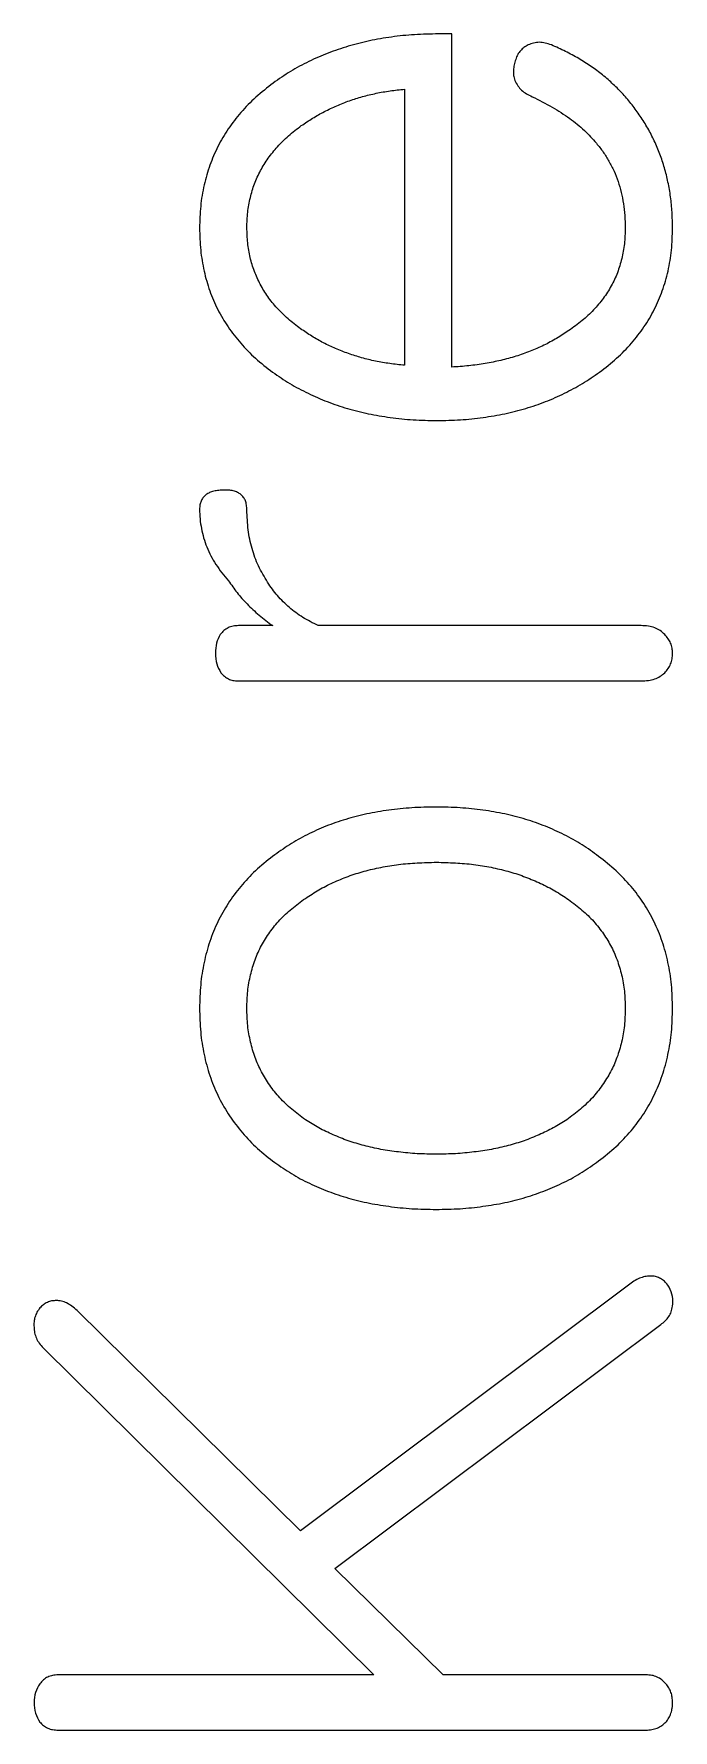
# Model space of a CAD drawing. Header units: millimetres. Extents: x 60229 to 91621, y 21923 to 36546.
# Drawn here: x 69956.556 to 69958.071, y 30048.512 to 30052.531 of the extents above; entities that cross this region are included whole.
import ezdxf

# ---------------------------------------------------------------- set-up
doc = ezdxf.new("R2010")
doc.units = ezdxf.units.MM

# ---------------------------------------------------------------- blocks, each defined once
blk = doc.blocks.new('PS2-40S3P40G-DM')
at = {"color": 7, "linetype": 'Continuous', "lineweight": 0}
for p, q in [((104.9695, 40.0043), (104.9376, 40.0043)), ((104.9695, 39.2148), (104.9695, 40.0043)), ((104.8573, 39.8735), (104.8573, 39.2192)), ((104.5448, 38.6023), (104.4639, 38.6023)), ((105.4181, 38.6023), (104.6523, 38.6023)), ((104.4621, 38.4715), (105.4181, 38.4715)), ((105.3982, 37.0467), (104.6108, 36.4573)), ((104.6108, 36.4573), (104.0813, 36.9796)), ((104.6923, 36.3685), (105.4651, 36.9463)), ((104.0004, 36.8911), (104.7849, 36.1162)), ((104.9487, 36.1162), (104.6923, 36.3685)), ((104.7849, 36.1162), (104.0357, 36.1162)), ((105.4298, 36.1162), (104.9487, 36.1162)), ((104.036, 35.9853), (105.4298, 35.9853))]:
    blk.add_line(p, q, dxfattribs=at)
for points, knots in [([(104.9376, 40.0043), (104.9187, 40.004), (104.8815, 40.0034), (104.8269, 39.9976), (104.7743, 39.9887), (104.724, 39.9758), (104.676, 39.9595), (104.6301, 39.9395), (104.5864, 39.916), (104.5592, 39.8972), (104.5457, 39.8878)], [0, 0, 0, 0, 0.136321, 0.268338, 0.39593, 0.520625, 0.642341, 0.761864, 0.880979, 1, 1, 1, 1]), ([(104.9376, 40.0043), (104.9187, 40.004), (104.8815, 40.0034), (104.8269, 39.9976), (104.7743, 39.9887), (104.724, 39.9758), (104.676, 39.9595), (104.6301, 39.9395), (104.5864, 39.916), (104.5592, 39.8972), (104.5457, 39.8878)], [0, 0, 0, 0, 0.136321, 0.268338, 0.39593, 0.520625, 0.642341, 0.761864, 0.880979, 1, 1, 1, 1]), ([(105.1506, 39.9783), (105.1471, 39.9765), (105.1403, 39.973), (105.1322, 39.9647), (105.1251, 39.9554), (105.1224, 39.9479), (105.1211, 39.9441)], [0, 0, 0, 0, 0.248116, 0.49278, 0.740657, 1, 1, 1, 1]), ([(105.1506, 39.9783), (105.1471, 39.9765), (105.1403, 39.973), (105.1322, 39.9647), (105.1251, 39.9554), (105.1224, 39.9479), (105.1211, 39.9441)], [0, 0, 0, 0, 0.248116, 0.49278, 0.740657, 1, 1, 1, 1]), ([(105.2055, 39.9783), (105.2006, 39.9799), (105.1914, 39.983), (105.1772, 39.9851), (105.1633, 39.9832), (105.1548, 39.9799), (105.1506, 39.9783)], [0, 0, 0, 0, 0.2698438, 0.5147711, 0.7596985, 1, 1, 1, 1]), ([(105.2055, 39.9783), (105.2006, 39.9799), (105.1914, 39.983), (105.1772, 39.9851), (105.1633, 39.9832), (105.1548, 39.9799), (105.1506, 39.9783)], [0, 0, 0, 0, 0.2698438, 0.5147711, 0.7596985, 1, 1, 1, 1]), ([(105.4161, 39.8095), (105.4098, 39.8185), (105.3972, 39.8366), (105.3761, 39.8619), (105.3524, 39.8852), (105.3273, 39.9074), (105.2997, 39.9277), (105.2703, 39.9463), (105.2388, 39.9635), (105.2167, 39.9733), (105.2055, 39.9783)], [0, 0, 0, 0, 0.120742, 0.240348, 0.360995, 0.484184, 0.607673, 0.735181, 0.864969, 1, 1, 1, 1]), ([(105.4161, 39.8095), (105.4098, 39.8185), (105.3972, 39.8366), (105.3761, 39.8619), (105.3524, 39.8852), (105.3273, 39.9074), (105.2997, 39.9277), (105.2703, 39.9463), (105.2388, 39.9635), (105.2167, 39.9733), (105.2055, 39.9783)], [0, 0, 0, 0, 0.120742, 0.240348, 0.360995, 0.484184, 0.607673, 0.735181, 0.864969, 1, 1, 1, 1]), ([(105.1211, 39.9441), (105.1197, 39.9399), (105.1169, 39.9315), (105.1152, 39.9187), (105.1156, 39.906), (105.1179, 39.898), (105.119, 39.8939)], [0, 0, 0, 0, 0.261412, 0.514432, 0.754007, 1, 1, 1, 1]), ([(105.1211, 39.9441), (105.1197, 39.9399), (105.1169, 39.9315), (105.1152, 39.9187), (105.1156, 39.906), (105.1179, 39.898), (105.119, 39.8939)], [0, 0, 0, 0, 0.261412, 0.514432, 0.754007, 1, 1, 1, 1]), ([(104.5457, 39.8878), (104.5318, 39.8769), (104.5047, 39.8556), (104.4689, 39.8192), (104.4388, 39.78), (104.4138, 39.7381), (104.3949, 39.6934), (104.381, 39.6461), (104.3727, 39.5961), (104.3718, 39.5617), (104.3713, 39.5443)], [0, 0, 0, 0, 0.132025, 0.257756, 0.380916, 0.501142, 0.621608, 0.743128, 0.869396, 1, 1, 1, 1]), ([(104.5457, 39.8878), (104.5318, 39.8769), (104.5047, 39.8556), (104.4689, 39.8192), (104.4388, 39.78), (104.4138, 39.7381), (104.3949, 39.6934), (104.381, 39.6461), (104.3727, 39.5961), (104.3718, 39.5617), (104.3713, 39.5443)], [0, 0, 0, 0, 0.132025, 0.257756, 0.380916, 0.501142, 0.621608, 0.743128, 0.869396, 1, 1, 1, 1]), ([(104.6126, 39.787), (104.6214, 39.793), (104.6392, 39.8049), (104.6673, 39.8207), (104.6966, 39.8343), (104.7266, 39.8465), (104.7579, 39.856), (104.79, 39.864), (104.8233, 39.8698), (104.8459, 39.8722), (104.8573, 39.8735)], [0, 0, 0, 0, 0.12215, 0.244643, 0.367524, 0.490813, 0.614276, 0.740239, 0.868955, 1, 1, 1, 1]), ([(104.6126, 39.787), (104.6214, 39.793), (104.6392, 39.8049), (104.6673, 39.8207), (104.6966, 39.8343), (104.7266, 39.8465), (104.7579, 39.856), (104.79, 39.864), (104.8233, 39.8698), (104.8459, 39.8722), (104.8573, 39.8735)], [0, 0, 0, 0, 0.12215, 0.244643, 0.367524, 0.490813, 0.614276, 0.740239, 0.868955, 1, 1, 1, 1]), ([(105.119, 39.8939), (105.1212, 39.8897), (105.1255, 39.8814), (105.1348, 39.8706), (105.1465, 39.8621), (105.1554, 39.8578), (105.1599, 39.8556)], [0, 0, 0, 0, 0.246343, 0.488278, 0.735777, 1, 1, 1, 1]), ([(105.119, 39.8939), (105.1212, 39.8897), (105.1255, 39.8814), (105.1348, 39.8706), (105.1465, 39.8621), (105.1554, 39.8578), (105.1599, 39.8556)], [0, 0, 0, 0, 0.246343, 0.488278, 0.735777, 1, 1, 1, 1]), ([(105.1599, 39.8556), (105.176, 39.8477), (105.2068, 39.8324), (105.2481, 39.8054), (105.2839, 39.7772), (105.3031, 39.7556), (105.3124, 39.7452)], [0, 0, 0, 0, 0.283056, 0.54358, 0.779971, 1, 1, 1, 1]), ([(105.1599, 39.8556), (105.176, 39.8477), (105.2068, 39.8324), (105.2481, 39.8054), (105.2839, 39.7772), (105.3031, 39.7556), (105.3124, 39.7452)], [0, 0, 0, 0, 0.283056, 0.54358, 0.779971, 1, 1, 1, 1]), ([(105.4929, 39.5443), (105.4927, 39.5568), (105.4922, 39.5815), (105.4887, 39.618), (105.4825, 39.6531), (105.4741, 39.687), (105.4632, 39.7196), (105.45, 39.7509), (105.4347, 39.7812), (105.4223, 39.8001), (105.4161, 39.8095)], [0, 0, 0, 0, 0.134451, 0.264232, 0.391143, 0.515705, 0.637595, 0.758519, 0.879192, 1, 1, 1, 1]), ([(105.4929, 39.5443), (105.4927, 39.5568), (105.4922, 39.5815), (105.4887, 39.618), (105.4825, 39.6531), (105.4741, 39.687), (105.4632, 39.7196), (105.45, 39.7509), (105.4347, 39.7812), (105.4223, 39.8001), (105.4161, 39.8095)], [0, 0, 0, 0, 0.134451, 0.264232, 0.391143, 0.515705, 0.637595, 0.758519, 0.879192, 1, 1, 1, 1]), ([(104.4835, 39.5455), (104.4838, 39.5576), (104.4846, 39.5814), (104.491, 39.6162), (104.5008, 39.6495), (104.5153, 39.6807), (104.5335, 39.7103), (104.5561, 39.7378), (104.582, 39.7642), (104.6022, 39.7793), (104.6126, 39.787)], [0, 0, 0, 0, 0.127172, 0.250904, 0.370754, 0.491258, 0.611736, 0.735511, 0.86439, 1, 1, 1, 1]), ([(104.4835, 39.5455), (104.4838, 39.5576), (104.4846, 39.5814), (104.491, 39.6162), (104.5008, 39.6495), (104.5153, 39.6807), (104.5335, 39.7103), (104.5561, 39.7378), (104.582, 39.7642), (104.6022, 39.7793), (104.6126, 39.787)], [0, 0, 0, 0, 0.127172, 0.250904, 0.370754, 0.491258, 0.611736, 0.735511, 0.86439, 1, 1, 1, 1]), ([(105.3124, 39.7452), (105.3179, 39.7384), (105.3288, 39.7249), (105.3425, 39.7026), (105.3545, 39.6795), (105.3644, 39.6549), (105.3714, 39.6289), (105.3768, 39.6018), (105.38, 39.5735), (105.3805, 39.5541), (105.3807, 39.5443)], [0, 0, 0, 0, 0.12097, 0.240187, 0.361269, 0.481577, 0.606094, 0.732362, 0.863853, 1, 1, 1, 1]), ([(105.3124, 39.7452), (105.3179, 39.7384), (105.3288, 39.7249), (105.3425, 39.7026), (105.3545, 39.6795), (105.3644, 39.6549), (105.3714, 39.6289), (105.3768, 39.6018), (105.38, 39.5735), (105.3805, 39.5541), (105.3807, 39.5443)], [0, 0, 0, 0, 0.12097, 0.240187, 0.361269, 0.481577, 0.606094, 0.732362, 0.863853, 1, 1, 1, 1]), ([(104.3713, 39.5443), (104.3718, 39.5268), (104.3727, 39.4926), (104.3811, 39.4427), (104.3945, 39.3955), (104.4136, 39.351), (104.4383, 39.3093), (104.4684, 39.2706), (104.5037, 39.2344), (104.5307, 39.2135), (104.5445, 39.2028)], [0, 0, 0, 0, 0.131353, 0.257624, 0.379636, 0.500121, 0.621037, 0.743296, 0.868712, 1, 1, 1, 1]), ([(104.3713, 39.5443), (104.3718, 39.5268), (104.3727, 39.4926), (104.3811, 39.4427), (104.3945, 39.3955), (104.4136, 39.351), (104.4383, 39.3093), (104.4684, 39.2706), (104.5037, 39.2344), (104.5307, 39.2135), (104.5445, 39.2028)], [0, 0, 0, 0, 0.131353, 0.257624, 0.379636, 0.500121, 0.621037, 0.743296, 0.868712, 1, 1, 1, 1]), ([(104.6108, 39.3057), (104.6007, 39.3133), (104.5809, 39.3283), (104.5549, 39.3539), (104.5326, 39.3812), (104.5148, 39.4107), (104.5005, 39.4416), (104.4906, 39.4747), (104.4847, 39.5095), (104.4839, 39.5334), (104.4835, 39.5455)], [0, 0, 0, 0, 0.134461, 0.262943, 0.386279, 0.507203, 0.626386, 0.747217, 0.871787, 1, 1, 1, 1]), ([(104.6108, 39.3057), (104.6007, 39.3133), (104.5809, 39.3283), (104.5549, 39.3539), (104.5326, 39.3812), (104.5148, 39.4107), (104.5005, 39.4416), (104.4906, 39.4747), (104.4847, 39.5095), (104.4839, 39.5334), (104.4835, 39.5455)], [0, 0, 0, 0, 0.134461, 0.262943, 0.386279, 0.507203, 0.626386, 0.747217, 0.871787, 1, 1, 1, 1]), ([(105.3807, 39.5443), (105.3804, 39.5319), (105.3797, 39.5075), (105.3729, 39.4721), (105.3629, 39.4384), (105.348, 39.4067), (105.3289, 39.3771), (105.3056, 39.3495), (105.2782, 39.3239), (105.2575, 39.3089), (105.2469, 39.3013)], [0, 0, 0, 0, 0.128221, 0.252199, 0.372414, 0.491475, 0.612554, 0.736335, 0.864714, 1, 1, 1, 1]), ([(105.3807, 39.5443), (105.3804, 39.5319), (105.3797, 39.5075), (105.3729, 39.4721), (105.3629, 39.4384), (105.348, 39.4067), (105.3289, 39.3771), (105.3056, 39.3495), (105.2782, 39.3239), (105.2575, 39.3089), (105.2469, 39.3013)], [0, 0, 0, 0, 0.128221, 0.252199, 0.372414, 0.491475, 0.612554, 0.736335, 0.864714, 1, 1, 1, 1]), ([(105.3197, 39.2028), (105.3335, 39.2135), (105.3605, 39.2344), (105.3958, 39.2706), (105.4258, 39.3093), (105.4505, 39.351), (105.4697, 39.3955), (105.4831, 39.4427), (105.4915, 39.4926), (105.4924, 39.5268), (105.4929, 39.5443)], [0, 0, 0, 0, 0.131288, 0.256704, 0.378963, 0.499879, 0.620364, 0.742376, 0.868647, 1, 1, 1, 1]), ([(105.3197, 39.2028), (105.3335, 39.2135), (105.3605, 39.2344), (105.3958, 39.2706), (105.4258, 39.3093), (105.4505, 39.351), (105.4697, 39.3955), (105.4831, 39.4427), (105.4915, 39.4926), (105.4924, 39.5268), (105.4929, 39.5443)], [0, 0, 0, 0, 0.131288, 0.256704, 0.378963, 0.499879, 0.620364, 0.742376, 0.868647, 1, 1, 1, 1]), ([(104.8573, 39.2192), (104.8456, 39.2204), (104.8225, 39.2229), (104.7886, 39.2287), (104.7558, 39.2365), (104.7244, 39.2467), (104.694, 39.2581), (104.665, 39.272), (104.6372, 39.2878), (104.6196, 39.2997), (104.6108, 39.3057)], [0, 0, 0, 0, 0.133452, 0.263477, 0.390738, 0.514754, 0.637837, 0.758892, 0.879598, 1, 1, 1, 1]), ([(104.8573, 39.2192), (104.8456, 39.2204), (104.8225, 39.2229), (104.7886, 39.2287), (104.7558, 39.2365), (104.7244, 39.2467), (104.694, 39.2581), (104.665, 39.272), (104.6372, 39.2878), (104.6196, 39.2997), (104.6108, 39.3057)], [0, 0, 0, 0, 0.133452, 0.263477, 0.390738, 0.514754, 0.637837, 0.758892, 0.879598, 1, 1, 1, 1]), ([(105.2469, 39.3013), (105.2374, 39.295), (105.2182, 39.2823), (105.1875, 39.2661), (105.1551, 39.252), (105.1212, 39.2399), (105.0855, 39.2305), (105.0483, 39.2228), (105.0094, 39.2176), (104.9829, 39.2157), (104.9695, 39.2148)], [0, 0, 0, 0, 0.116407, 0.234455, 0.353512, 0.47556, 0.600934, 0.729531, 0.86267, 1, 1, 1, 1]), ([(105.2469, 39.3013), (105.2374, 39.295), (105.2182, 39.2823), (105.1875, 39.2661), (105.1551, 39.252), (105.1212, 39.2399), (105.0855, 39.2305), (105.0483, 39.2228), (105.0094, 39.2176), (104.9829, 39.2157), (104.9695, 39.2148)], [0, 0, 0, 0, 0.116407, 0.234455, 0.353512, 0.47556, 0.600934, 0.729531, 0.86267, 1, 1, 1, 1]), ([(104.5445, 39.2028), (104.558, 39.1936), (104.5849, 39.1751), (104.6286, 39.1523), (104.6741, 39.1322), (104.7219, 39.1163), (104.7718, 39.1035), (104.824, 39.0951), (104.8783, 39.0892), (104.9153, 39.0886), (104.9341, 39.0884)], [0, 0, 0, 0, 0.118523, 0.237218, 0.357618, 0.479329, 0.603393, 0.731105, 0.863386, 1, 1, 1, 1]), ([(104.5445, 39.2028), (104.558, 39.1936), (104.5849, 39.1751), (104.6286, 39.1523), (104.6741, 39.1322), (104.7219, 39.1163), (104.7718, 39.1035), (104.824, 39.0951), (104.8783, 39.0892), (104.9153, 39.0886), (104.9341, 39.0884)], [0, 0, 0, 0, 0.118523, 0.237218, 0.357618, 0.479329, 0.603393, 0.731105, 0.863386, 1, 1, 1, 1]), ([(104.9341, 39.0884), (104.9527, 39.0886), (104.9894, 39.0892), (105.0432, 39.0951), (105.095, 39.1035), (105.1445, 39.1163), (105.1918, 39.1322), (105.2365, 39.1524), (105.2796, 39.1752), (105.3063, 39.1936), (105.3197, 39.2028)], [0, 0, 0, 0, 0.136473, 0.268577, 0.396787, 0.521327, 0.642831, 0.762404, 0.880957, 1, 1, 1, 1]), ([(104.9341, 39.0884), (104.9527, 39.0886), (104.9894, 39.0892), (105.0432, 39.0951), (105.095, 39.1035), (105.1445, 39.1163), (105.1918, 39.1322), (105.2365, 39.1524), (105.2796, 39.1752), (105.3063, 39.1936), (105.3197, 39.2028)], [0, 0, 0, 0, 0.136473, 0.268577, 0.396787, 0.521327, 0.642831, 0.762404, 0.880957, 1, 1, 1, 1]), ([(104.4265, 38.9236), (104.4222, 38.9233), (104.4141, 38.9227), (104.4026, 38.9206), (104.3931, 38.9166), (104.3849, 38.9119), (104.3789, 38.9051), (104.3744, 38.8974), (104.3717, 38.8883), (104.3714, 38.8818), (104.3713, 38.8784)], [0, 0, 0, 0, 0.1597088, 0.303623, 0.4284789, 0.5438144, 0.6512912, 0.7597966, 0.8730167, 1, 1, 1, 1]), ([(104.4265, 38.9236), (104.4222, 38.9233), (104.4141, 38.9227), (104.4026, 38.9206), (104.3931, 38.9166), (104.3849, 38.9119), (104.3789, 38.9051), (104.3744, 38.8974), (104.3717, 38.8883), (104.3714, 38.8818), (104.3713, 38.8784)], [0, 0, 0, 0, 0.1597088, 0.303623, 0.4284789, 0.5438144, 0.6512912, 0.7597966, 0.8730167, 1, 1, 1, 1]), ([(104.4835, 38.8763), (104.4833, 38.8802), (104.4831, 38.8876), (104.4804, 38.8977), (104.476, 38.9064), (104.4693, 38.9131), (104.4612, 38.9187), (104.4511, 38.922), (104.4393, 38.9237), (104.431, 38.9236), (104.4265, 38.9236)], [0, 0, 0, 0, 0.136972, 0.257071, 0.365538, 0.47422, 0.585027, 0.708146, 0.842886, 1, 1, 1, 1]), ([(104.4835, 38.8763), (104.4833, 38.8802), (104.4831, 38.8876), (104.4804, 38.8977), (104.476, 38.9064), (104.4693, 38.9131), (104.4612, 38.9187), (104.4511, 38.922), (104.4393, 38.9237), (104.431, 38.9236), (104.4265, 38.9236)], [0, 0, 0, 0, 0.136972, 0.257071, 0.365538, 0.47422, 0.585027, 0.708146, 0.842886, 1, 1, 1, 1]), ([(104.3713, 38.8784), (104.3715, 38.8705), (104.372, 38.8551), (104.3754, 38.8322), (104.3805, 38.8099), (104.3884, 38.7884), (104.3978, 38.7673), (104.4101, 38.7471), (104.4239, 38.7272), (104.4347, 38.7149), (104.4402, 38.7087)], [0, 0, 0, 0, 0.124706, 0.247344, 0.368939, 0.489585, 0.612893, 0.737851, 0.867437, 1, 1, 1, 1]), ([(104.3713, 38.8784), (104.3715, 38.8705), (104.372, 38.8551), (104.3754, 38.8322), (104.3805, 38.8099), (104.3884, 38.7884), (104.3978, 38.7673), (104.4101, 38.7471), (104.4239, 38.7272), (104.4347, 38.7149), (104.4402, 38.7087)], [0, 0, 0, 0, 0.124706, 0.247344, 0.368939, 0.489585, 0.612893, 0.737851, 0.867437, 1, 1, 1, 1]), ([(104.5325, 38.7049), (104.525, 38.7176), (104.51, 38.7431), (104.4946, 38.7851), (104.4853, 38.8298), (104.4841, 38.8606), (104.4835, 38.8763)], [0, 0, 0, 0, 0.245175, 0.490111, 0.739217, 1, 1, 1, 1]), ([(104.5325, 38.7049), (104.525, 38.7176), (104.51, 38.7431), (104.4946, 38.7851), (104.4853, 38.8298), (104.4841, 38.8606), (104.4835, 38.8763)], [0, 0, 0, 0, 0.245175, 0.490111, 0.739217, 1, 1, 1, 1]), ([(104.4402, 38.7087), (104.4466, 38.6991), (104.4597, 38.6797), (104.4843, 38.6528), (104.5125, 38.6264), (104.5338, 38.6105), (104.5448, 38.6023)], [0, 0, 0, 0, 0.229047, 0.468989, 0.726614, 1, 1, 1, 1]), ([(104.4402, 38.7087), (104.4466, 38.6991), (104.4597, 38.6797), (104.4843, 38.6528), (104.5125, 38.6264), (104.5338, 38.6105), (104.5448, 38.6023)], [0, 0, 0, 0, 0.229047, 0.468989, 0.726614, 1, 1, 1, 1]), ([(104.6523, 38.6023), (104.64, 38.6085), (104.6158, 38.6206), (104.5838, 38.6449), (104.5552, 38.6725), (104.5401, 38.6941), (104.5325, 38.7049)], [0, 0, 0, 0, 0.257758, 0.506113, 0.753111, 1, 1, 1, 1]), ([(104.6523, 38.6023), (104.64, 38.6085), (104.6158, 38.6206), (104.5838, 38.6449), (104.5552, 38.6725), (104.5401, 38.6941), (104.5325, 38.7049)], [0, 0, 0, 0, 0.257758, 0.506113, 0.753111, 1, 1, 1, 1]), ([(104.4639, 38.6023), (104.4595, 38.6022), (104.4509, 38.6019), (104.439, 38.5975), (104.4285, 38.5909), (104.4231, 38.5846), (104.4204, 38.5813)], [0, 0, 0, 0, 0.262786, 0.509296, 0.744857, 1, 1, 1, 1]), ([(104.4639, 38.6023), (104.4595, 38.6022), (104.4509, 38.6019), (104.439, 38.5975), (104.4285, 38.5909), (104.4231, 38.5846), (104.4204, 38.5813)], [0, 0, 0, 0, 0.262786, 0.509296, 0.744857, 1, 1, 1, 1]), ([(105.4742, 38.5813), (105.4708, 38.5846), (105.4641, 38.5914), (105.4505, 38.5976), (105.4351, 38.602), (105.424, 38.6022), (105.4181, 38.6023)], [0, 0, 0, 0, 0.227904, 0.460669, 0.715473, 1, 1, 1, 1]), ([(105.4742, 38.5813), (105.4708, 38.5846), (105.4641, 38.5914), (105.4505, 38.5976), (105.4351, 38.602), (105.424, 38.6022), (105.4181, 38.6023)], [0, 0, 0, 0, 0.227904, 0.460669, 0.715473, 1, 1, 1, 1]), ([(104.4204, 38.5813), (104.417, 38.5746), (104.4099, 38.5607), (104.4091, 38.5451), (104.4087, 38.5369)], [0, 0, 0, 0, 0.4796877, 1, 1, 1, 1]), ([(104.4204, 38.5813), (104.417, 38.5746), (104.4099, 38.5607), (104.4091, 38.5451), (104.4087, 38.5369)], [0, 0, 0, 0, 0.4796877, 1, 1, 1, 1]), ([(105.4929, 38.5369), (105.4926, 38.541), (105.4922, 38.5492), (105.4886, 38.561), (105.4826, 38.5719), (105.477, 38.5781), (105.4742, 38.5813)], [0, 0, 0, 0, 0.249381, 0.496227, 0.739652, 1, 1, 1, 1]), ([(105.4929, 38.5369), (105.4926, 38.541), (105.4922, 38.5492), (105.4886, 38.561), (105.4826, 38.5719), (105.477, 38.5781), (105.4742, 38.5813)], [0, 0, 0, 0, 0.249381, 0.496227, 0.739652, 1, 1, 1, 1]), ([(104.4087, 38.5369), (104.4092, 38.5283), (104.4102, 38.5117), (104.4183, 38.4973), (104.4221, 38.4905)], [0, 0, 0, 0, 0.524484, 1, 1, 1, 1]), ([(104.4087, 38.5369), (104.4092, 38.5283), (104.4102, 38.5117), (104.4183, 38.4973), (104.4221, 38.4905)], [0, 0, 0, 0, 0.524484, 1, 1, 1, 1]), ([(105.4742, 38.4905), (105.4771, 38.4937), (105.4827, 38.5), (105.4886, 38.5114), (105.4922, 38.5238), (105.4927, 38.5325), (105.4929, 38.5369)], [0, 0, 0, 0, 0.250478, 0.49468, 0.743084, 1, 1, 1, 1]), ([(105.4742, 38.4905), (105.4771, 38.4937), (105.4827, 38.5), (105.4886, 38.5114), (105.4922, 38.5238), (105.4927, 38.5325), (105.4929, 38.5369)], [0, 0, 0, 0, 0.250478, 0.49468, 0.743084, 1, 1, 1, 1]), ([(104.4221, 38.4905), (104.4247, 38.4876), (104.4299, 38.482), (104.4395, 38.4757), (104.4505, 38.4722), (104.4582, 38.4717), (104.4621, 38.4715)], [0, 0, 0, 0, 0.252264, 0.496103, 0.743903, 1, 1, 1, 1]), ([(104.4221, 38.4905), (104.4247, 38.4876), (104.4299, 38.482), (104.4395, 38.4757), (104.4505, 38.4722), (104.4582, 38.4717), (104.4621, 38.4715)], [0, 0, 0, 0, 0.252264, 0.496103, 0.743903, 1, 1, 1, 1]), ([(105.4181, 38.4715), (105.424, 38.4717), (105.435, 38.4721), (105.4505, 38.4755), (105.4638, 38.4816), (105.4708, 38.4876), (105.4742, 38.4905)], [0, 0, 0, 0, 0.289295, 0.546036, 0.780589, 1, 1, 1, 1]), ([(105.4181, 38.4715), (105.424, 38.4717), (105.435, 38.4721), (105.4505, 38.4755), (105.4638, 38.4816), (105.4708, 38.4876), (105.4742, 38.4905)], [0, 0, 0, 0, 0.289295, 0.546036, 0.780589, 1, 1, 1, 1]), ([(104.9321, 38.1724), (104.913, 38.1721), (104.8755, 38.1715), (104.8206, 38.1658), (104.7681, 38.1569), (104.7183, 38.144), (104.6709, 38.1277), (104.6262, 38.1074), (104.5837, 38.0838), (104.5576, 38.065), (104.5445, 38.0556)], [0, 0, 0, 0, 0.138958, 0.272861, 0.401595, 0.526033, 0.646828, 0.765765, 0.882845, 1, 1, 1, 1]), ([(104.9321, 38.1724), (104.913, 38.1721), (104.8755, 38.1715), (104.8206, 38.1658), (104.7681, 38.1569), (104.7183, 38.144), (104.6709, 38.1277), (104.6262, 38.1074), (104.5837, 38.0838), (104.5576, 38.065), (104.5445, 38.0556)], [0, 0, 0, 0, 0.138958, 0.272861, 0.401595, 0.526033, 0.646828, 0.765765, 0.882845, 1, 1, 1, 1]), ([(105.3176, 38.0556), (105.3047, 38.065), (105.2787, 38.0839), (105.2362, 38.1074), (105.1916, 38.1276), (105.1443, 38.144), (105.0948, 38.1568), (105.0427, 38.1658), (104.9883, 38.1715), (104.9511, 38.1721), (104.9321, 38.1724)], [0, 0, 0, 0, 0.117131, 0.234771, 0.354278, 0.474979, 0.600013, 0.727961, 0.861088, 1, 1, 1, 1]), ([(105.3176, 38.0556), (105.3047, 38.065), (105.2787, 38.0839), (105.2362, 38.1074), (105.1916, 38.1276), (105.1443, 38.144), (105.0948, 38.1568), (105.0427, 38.1658), (104.9883, 38.1715), (104.9511, 38.1721), (104.9321, 38.1724)], [0, 0, 0, 0, 0.117131, 0.234771, 0.354278, 0.474979, 0.600013, 0.727961, 0.861088, 1, 1, 1, 1]), ([(104.5445, 38.0556), (104.5307, 38.0445), (104.5036, 38.0228), (104.4683, 37.9852), (104.4382, 37.9446), (104.4136, 37.9009), (104.3944, 37.854), (104.3811, 37.8039), (104.3726, 37.7508), (104.3718, 37.7144), (104.3713, 37.6957)], [0, 0, 0, 0, 0.1278299, 0.2507622, 0.3714985, 0.4918426, 0.6126977, 0.7366066, 0.8654683, 1, 1, 1, 1]), ([(104.5445, 38.0556), (104.5307, 38.0445), (104.5036, 38.0228), (104.4683, 37.9852), (104.4382, 37.9446), (104.4136, 37.9009), (104.3944, 37.854), (104.3811, 37.8039), (104.3726, 37.7508), (104.3718, 37.7144), (104.3713, 37.6957)], [0, 0, 0, 0, 0.1278299, 0.2507622, 0.3714985, 0.4918426, 0.6126977, 0.7366066, 0.8654683, 1, 1, 1, 1]), ([(104.6222, 37.956), (104.6327, 37.9629), (104.6537, 37.9769), (104.688, 37.9938), (104.7237, 38.009), (104.7617, 38.0208), (104.8017, 38.0302), (104.8437, 38.0369), (104.8877, 38.0406), (104.9177, 38.0412), (104.933, 38.0416)], [0, 0, 0, 0, 0.115093, 0.231201, 0.349172, 0.470785, 0.595433, 0.725533, 0.859859, 1, 1, 1, 1]), ([(104.6222, 37.956), (104.6327, 37.9629), (104.6537, 37.9769), (104.688, 37.9938), (104.7237, 38.009), (104.7617, 38.0208), (104.8017, 38.0302), (104.8437, 38.0369), (104.8877, 38.0406), (104.9177, 38.0412), (104.933, 38.0416)], [0, 0, 0, 0, 0.115093, 0.231201, 0.349172, 0.470785, 0.595433, 0.725533, 0.859859, 1, 1, 1, 1]), ([(104.933, 38.0416), (104.948, 38.0412), (104.9774, 38.0406), (105.0208, 38.0369), (105.0623, 38.0302), (105.1019, 38.0208), (105.1398, 38.0089), (105.1756, 37.9938), (105.2102, 37.9769), (105.2314, 37.9629), (105.242, 37.956)], [0, 0, 0, 0, 0.138234, 0.271524, 0.400579, 0.525051, 0.646488, 0.765947, 0.883505, 1, 1, 1, 1]), ([(104.933, 38.0416), (104.948, 38.0412), (104.9774, 38.0406), (105.0208, 38.0369), (105.0623, 38.0302), (105.1019, 38.0208), (105.1398, 38.0089), (105.1756, 37.9938), (105.2102, 37.9769), (105.2314, 37.9629), (105.242, 37.956)], [0, 0, 0, 0, 0.138234, 0.271524, 0.400579, 0.525051, 0.646488, 0.765947, 0.883505, 1, 1, 1, 1]), ([(105.4929, 37.6957), (105.4924, 37.7144), (105.4915, 37.7508), (105.4831, 37.8039), (105.4695, 37.854), (105.45, 37.9008), (105.4254, 37.9447), (105.395, 37.9852), (105.3591, 38.0228), (105.3316, 38.0445), (105.3176, 38.0556)], [0, 0, 0, 0, 0.1341396, 0.2626256, 0.3863584, 0.5071285, 0.6271217, 0.7479243, 0.8714661, 1, 1, 1, 1]), ([(105.4929, 37.6957), (105.4924, 37.7144), (105.4915, 37.7508), (105.4831, 37.8039), (105.4695, 37.854), (105.45, 37.9008), (105.4254, 37.9447), (105.395, 37.9852), (105.3591, 38.0228), (105.3316, 38.0445), (105.3176, 38.0556)], [0, 0, 0, 0, 0.1341396, 0.2626256, 0.3863584, 0.5071285, 0.6271217, 0.7479243, 0.8714661, 1, 1, 1, 1]), ([(104.4835, 37.6957), (104.4838, 37.7093), (104.4844, 37.7358), (104.4915, 37.7743), (104.5022, 37.8107), (104.5174, 37.8448), (104.5374, 37.8762), (104.561, 37.9058), (104.5897, 37.9325), (104.6112, 37.948), (104.6222, 37.956)], [0, 0, 0, 0, 0.1319347, 0.2580181, 0.3797796, 0.5002873, 0.6199644, 0.7419581, 0.8680415, 1, 1, 1, 1]), ([(104.4835, 37.6957), (104.4838, 37.7093), (104.4844, 37.7358), (104.4915, 37.7743), (104.5022, 37.8107), (104.5174, 37.8448), (104.5374, 37.8762), (104.561, 37.9058), (104.5897, 37.9325), (104.6112, 37.948), (104.6222, 37.956)], [0, 0, 0, 0, 0.1319347, 0.2580181, 0.3797796, 0.5002873, 0.6199644, 0.7419581, 0.8680415, 1, 1, 1, 1]), ([(105.242, 37.956), (105.253, 37.948), (105.2744, 37.9325), (105.3031, 37.9058), (105.3268, 37.8762), (105.3468, 37.8448), (105.362, 37.8107), (105.3727, 37.7743), (105.3798, 37.7358), (105.3804, 37.7093), (105.3807, 37.6957)], [0, 0, 0, 0, 0.131959, 0.258042, 0.380036, 0.499713, 0.62022, 0.741982, 0.868065, 1, 1, 1, 1]), ([(105.242, 37.956), (105.253, 37.948), (105.2744, 37.9325), (105.3031, 37.9058), (105.3268, 37.8762), (105.3468, 37.8448), (105.362, 37.8107), (105.3727, 37.7743), (105.3798, 37.7358), (105.3804, 37.7093), (105.3807, 37.6957)], [0, 0, 0, 0, 0.131959, 0.258042, 0.380036, 0.499713, 0.62022, 0.741982, 0.868065, 1, 1, 1, 1]), ([(104.3713, 37.6957), (104.3718, 37.6769), (104.3726, 37.6401), (104.3811, 37.5867), (104.3944, 37.5363), (104.4136, 37.4892), (104.4381, 37.4451), (104.4684, 37.4046), (104.5035, 37.3666), (104.5307, 37.3449), (104.5445, 37.3339)], [0, 0, 0, 0, 0.135321, 0.26429, 0.388313, 0.509268, 0.629677, 0.749865, 0.87275, 1, 1, 1, 1]), ([(104.3713, 37.6957), (104.3718, 37.6769), (104.3726, 37.6401), (104.3811, 37.5867), (104.3944, 37.5363), (104.4136, 37.4892), (104.4381, 37.4451), (104.4684, 37.4046), (104.5035, 37.3666), (104.5307, 37.3449), (104.5445, 37.3339)], [0, 0, 0, 0, 0.135321, 0.26429, 0.388313, 0.509268, 0.629677, 0.749865, 0.87275, 1, 1, 1, 1]), ([(104.6222, 37.4317), (104.6112, 37.4397), (104.5896, 37.4555), (104.5611, 37.4828), (104.5371, 37.5127), (104.5176, 37.5448), (104.5021, 37.5792), (104.4915, 37.616), (104.4844, 37.6551), (104.4838, 37.682), (104.4835, 37.6957)], [0, 0, 0, 0, 0.131141, 0.257191, 0.378633, 0.499448, 0.61869, 0.74097, 0.867577, 1, 1, 1, 1]), ([(104.6222, 37.4317), (104.6112, 37.4397), (104.5896, 37.4555), (104.5611, 37.4828), (104.5371, 37.5127), (104.5176, 37.5448), (104.5021, 37.5792), (104.4915, 37.616), (104.4844, 37.6551), (104.4838, 37.682), (104.4835, 37.6957)], [0, 0, 0, 0, 0.131141, 0.257191, 0.378633, 0.499448, 0.61869, 0.74097, 0.867577, 1, 1, 1, 1]), ([(105.3807, 37.6957), (105.3804, 37.682), (105.3798, 37.6551), (105.3727, 37.616), (105.3621, 37.5792), (105.3465, 37.5448), (105.327, 37.5127), (105.303, 37.4828), (105.2746, 37.4555), (105.253, 37.4397), (105.242, 37.4317)], [0, 0, 0, 0, 0.132423, 0.25903, 0.38131, 0.500552, 0.621367, 0.742809, 0.868859, 1, 1, 1, 1]), ([(105.3807, 37.6957), (105.3804, 37.682), (105.3798, 37.6551), (105.3727, 37.616), (105.3621, 37.5792), (105.3465, 37.5448), (105.327, 37.5127), (105.303, 37.4828), (105.2746, 37.4555), (105.253, 37.4397), (105.242, 37.4317)], [0, 0, 0, 0, 0.132423, 0.25903, 0.38131, 0.500552, 0.621367, 0.742809, 0.868859, 1, 1, 1, 1]), ([(105.3176, 37.3339), (105.3317, 37.3449), (105.3592, 37.3666), (105.3949, 37.4045), (105.4255, 37.445), (105.45, 37.4892), (105.4695, 37.5363), (105.4831, 37.5867), (105.4915, 37.6402), (105.4924, 37.6769), (105.4929, 37.6957)], [0, 0, 0, 0, 0.127953, 0.251442, 0.371698, 0.491758, 0.612628, 0.736475, 0.865071, 1, 1, 1, 1]), ([(105.3176, 37.3339), (105.3317, 37.3449), (105.3592, 37.3666), (105.3949, 37.4045), (105.4255, 37.445), (105.45, 37.4892), (105.4695, 37.5363), (105.4831, 37.5867), (105.4915, 37.6402), (105.4924, 37.6769), (105.4929, 37.6957)], [0, 0, 0, 0, 0.127953, 0.251442, 0.371698, 0.491758, 0.612628, 0.736475, 0.865071, 1, 1, 1, 1]), ([(104.933, 37.3499), (104.9177, 37.3501), (104.8877, 37.3503), (104.8438, 37.3549), (104.8017, 37.3605), (104.7618, 37.37), (104.7237, 37.3809), (104.6881, 37.3957), (104.6538, 37.4116), (104.6327, 37.425), (104.6222, 37.4317)], [0, 0, 0, 0, 0.140708, 0.275684, 0.406064, 0.531037, 0.652638, 0.770429, 0.885835, 1, 1, 1, 1]), ([(104.933, 37.3499), (104.9177, 37.3501), (104.8877, 37.3503), (104.8438, 37.3549), (104.8017, 37.3605), (104.7618, 37.37), (104.7237, 37.3809), (104.6881, 37.3957), (104.6538, 37.4116), (104.6327, 37.425), (104.6222, 37.4317)], [0, 0, 0, 0, 0.140708, 0.275684, 0.406064, 0.531037, 0.652638, 0.770429, 0.885835, 1, 1, 1, 1]), ([(105.242, 37.4317), (105.2315, 37.4251), (105.2105, 37.4117), (105.1763, 37.3956), (105.1407, 37.3811), (105.1028, 37.3698), (105.0632, 37.3606), (105.0215, 37.3549), (104.9779, 37.3504), (104.9482, 37.3501), (104.933, 37.3499)], [0, 0, 0, 0, 0.114767, 0.229972, 0.349221, 0.46974, 0.595373, 0.724659, 0.859449, 1, 1, 1, 1]), ([(105.242, 37.4317), (105.2315, 37.4251), (105.2105, 37.4117), (105.1763, 37.3956), (105.1407, 37.3811), (105.1028, 37.3698), (105.0632, 37.3606), (105.0215, 37.3549), (104.9779, 37.3504), (104.9482, 37.3501), (104.933, 37.3499)], [0, 0, 0, 0, 0.114767, 0.229972, 0.349221, 0.46974, 0.595373, 0.724659, 0.859449, 1, 1, 1, 1]), ([(104.5445, 37.3339), (104.5576, 37.3247), (104.5838, 37.3062), (104.6261, 37.2828), (104.6711, 37.2634), (104.7182, 37.2468), (104.7681, 37.2343), (104.8206, 37.2258), (104.8755, 37.2199), (104.913, 37.2194), (104.9321, 37.2191)], [0, 0, 0, 0, 0.11659, 0.23356, 0.35216, 0.4732, 0.597713, 0.726588, 0.860761, 1, 1, 1, 1]), ([(104.5445, 37.3339), (104.5576, 37.3247), (104.5838, 37.3062), (104.6261, 37.2828), (104.6711, 37.2634), (104.7182, 37.2468), (104.7681, 37.2343), (104.8206, 37.2258), (104.8755, 37.2199), (104.913, 37.2194), (104.9321, 37.2191)], [0, 0, 0, 0, 0.11659, 0.23356, 0.35216, 0.4732, 0.597713, 0.726588, 0.860761, 1, 1, 1, 1]), ([(104.9321, 37.2191), (104.9511, 37.2194), (104.9883, 37.2199), (105.0427, 37.2258), (105.0948, 37.2344), (105.1444, 37.2468), (105.1914, 37.2635), (105.2363, 37.2828), (105.2786, 37.3062), (105.3046, 37.3246), (105.3176, 37.3339)], [0, 0, 0, 0, 0.1391945, 0.2725925, 0.4006796, 0.5257912, 0.6467382, 0.7659087, 0.8834404, 1, 1, 1, 1]), ([(104.9321, 37.2191), (104.9511, 37.2194), (104.9883, 37.2199), (105.0427, 37.2258), (105.0948, 37.2344), (105.1444, 37.2468), (105.1914, 37.2635), (105.2363, 37.2828), (105.2786, 37.3062), (105.3046, 37.3246), (105.3176, 37.3339)], [0, 0, 0, 0, 0.1391945, 0.2725925, 0.4006796, 0.5257912, 0.6467382, 0.7659087, 0.8834404, 1, 1, 1, 1]), ([(105.4496, 37.0605), (105.4454, 37.0609), (105.4367, 37.0616), (105.4236, 37.0593), (105.4105, 37.0547), (105.4024, 37.0495), (105.3982, 37.0467)], [0, 0, 0, 0, 0.236136, 0.474996, 0.726001, 1, 1, 1, 1]), ([(105.4496, 37.0605), (105.4454, 37.0609), (105.4367, 37.0616), (105.4236, 37.0593), (105.4105, 37.0547), (105.4024, 37.0495), (105.3982, 37.0467)], [0, 0, 0, 0, 0.236136, 0.474996, 0.726001, 1, 1, 1, 1]), ([(105.485, 37.0348), (105.4827, 37.0382), (105.4783, 37.0448), (105.4696, 37.0524), (105.4601, 37.058), (105.4531, 37.0597), (105.4496, 37.0605)], [0, 0, 0, 0, 0.2735653, 0.5260423, 0.7640407, 1, 1, 1, 1]), ([(105.485, 37.0348), (105.4827, 37.0382), (105.4783, 37.0448), (105.4696, 37.0524), (105.4601, 37.058), (105.4531, 37.0597), (105.4496, 37.0605)], [0, 0, 0, 0, 0.2735653, 0.5260423, 0.7640407, 1, 1, 1, 1]), ([(105.4929, 36.9895), (105.4935, 36.9973), (105.4948, 37.0131), (105.4883, 37.0275), (105.485, 37.0348)], [0, 0, 0, 0, 0.4948213, 1, 1, 1, 1]), ([(105.4929, 36.9895), (105.4935, 36.9973), (105.4948, 37.0131), (105.4883, 37.0275), (105.485, 37.0348)], [0, 0, 0, 0, 0.4948213, 1, 1, 1, 1]), ([(103.9925, 36.9857), (103.9901, 36.9824), (103.9854, 36.9758), (103.9807, 36.9645), (103.9782, 36.9525), (103.9786, 36.9443), (103.9788, 36.9401)], [0, 0, 0, 0, 0.250927, 0.497962, 0.742367, 1, 1, 1, 1]), ([(103.9925, 36.9857), (103.9901, 36.9824), (103.9854, 36.9758), (103.9807, 36.9645), (103.9782, 36.9525), (103.9786, 36.9443), (103.9788, 36.9401)], [0, 0, 0, 0, 0.250927, 0.497962, 0.742367, 1, 1, 1, 1]), ([(104.0319, 37.0032), (104.0281, 37.003), (104.0207, 37.0026), (104.0101, 36.9992), (104.0005, 36.9935), (103.9952, 36.9883), (103.9925, 36.9857)], [0, 0, 0, 0, 0.257829, 0.499106, 0.743854, 1, 1, 1, 1]), ([(104.0319, 37.0032), (104.0281, 37.003), (104.0207, 37.0026), (104.0101, 36.9992), (104.0005, 36.9935), (103.9952, 36.9883), (103.9925, 36.9857)], [0, 0, 0, 0, 0.257829, 0.499106, 0.743854, 1, 1, 1, 1]), ([(104.0813, 36.9796), (104.0771, 36.9831), (104.0691, 36.9896), (104.0568, 36.9976), (104.0443, 37.0023), (104.0359, 37.0029), (104.0319, 37.0032)], [0, 0, 0, 0, 0.293559, 0.551475, 0.784338, 1, 1, 1, 1]), ([(104.0813, 36.9796), (104.0771, 36.9831), (104.0691, 36.9896), (104.0568, 36.9976), (104.0443, 37.0023), (104.0359, 37.0029), (104.0319, 37.0032)], [0, 0, 0, 0, 0.293559, 0.551475, 0.784338, 1, 1, 1, 1]), ([(105.4651, 36.9463), (105.4688, 36.9491), (105.4758, 36.9545), (105.4842, 36.9648), (105.4903, 36.9765), (105.492, 36.9852), (105.4929, 36.9895)], [0, 0, 0, 0, 0.258928, 0.502297, 0.7494, 1, 1, 1, 1]), ([(105.4651, 36.9463), (105.4688, 36.9491), (105.4758, 36.9545), (105.4842, 36.9648), (105.4903, 36.9765), (105.492, 36.9852), (105.4929, 36.9895)], [0, 0, 0, 0, 0.258928, 0.502297, 0.7494, 1, 1, 1, 1]), ([(103.9788, 36.9401), (103.979, 36.9356), (103.9796, 36.9267), (103.984, 36.9138), (103.9907, 36.9016), (103.9971, 36.8947), (104.0004, 36.8911)], [0, 0, 0, 0, 0.245884, 0.486192, 0.736006, 1, 1, 1, 1]), ([(103.9788, 36.9401), (103.979, 36.9356), (103.9796, 36.9267), (103.984, 36.9138), (103.9907, 36.9016), (103.9971, 36.8947), (104.0004, 36.8911)], [0, 0, 0, 0, 0.245884, 0.486192, 0.736006, 1, 1, 1, 1]), ([(103.9925, 36.0952), (103.9885, 36.0885), (103.9803, 36.0749), (103.9793, 36.0589), (103.9788, 36.0508)], [0, 0, 0, 0, 0.485692, 1, 1, 1, 1]), ([(103.9925, 36.0952), (103.9885, 36.0885), (103.9803, 36.0749), (103.9793, 36.0589), (103.9788, 36.0508)], [0, 0, 0, 0, 0.485692, 1, 1, 1, 1]), ([(104.0357, 36.1162), (104.0314, 36.116), (104.0229, 36.1157), (104.0112, 36.1114), (104.0006, 36.1048), (103.9952, 36.0985), (103.9925, 36.0952)], [0, 0, 0, 0, 0.25849, 0.506437, 0.74337, 1, 1, 1, 1]), ([(104.0357, 36.1162), (104.0314, 36.116), (104.0229, 36.1157), (104.0112, 36.1114), (104.0006, 36.1048), (103.9952, 36.0985), (103.9925, 36.0952)], [0, 0, 0, 0, 0.25849, 0.506437, 0.74337, 1, 1, 1, 1]), ([(105.4771, 36.0952), (105.474, 36.0985), (105.4681, 36.1049), (105.4564, 36.1113), (105.4436, 36.1158), (105.4345, 36.116), (105.4298, 36.1162)], [0, 0, 0, 0, 0.250825, 0.490419, 0.737176, 1, 1, 1, 1]), ([(105.4771, 36.0952), (105.474, 36.0985), (105.4681, 36.1049), (105.4564, 36.1113), (105.4436, 36.1158), (105.4345, 36.116), (105.4298, 36.1162)], [0, 0, 0, 0, 0.250825, 0.490419, 0.737176, 1, 1, 1, 1]), ([(105.4929, 36.0508), (105.4927, 36.0549), (105.4924, 36.063), (105.4895, 36.0747), (105.4844, 36.0856), (105.4796, 36.0919), (105.4771, 36.0952)], [0, 0, 0, 0, 0.2555542, 0.5057921, 0.7474179, 1, 1, 1, 1]), ([(105.4929, 36.0508), (105.4927, 36.0549), (105.4924, 36.063), (105.4895, 36.0747), (105.4844, 36.0856), (105.4796, 36.0919), (105.4771, 36.0952)], [0, 0, 0, 0, 0.2555542, 0.5057921, 0.7474179, 1, 1, 1, 1]), ([(103.9788, 36.0508), (103.9792, 36.0421), (103.9802, 36.0255), (103.9885, 36.0112), (103.9925, 36.0043)], [0, 0, 0, 0, 0.523134, 1, 1, 1, 1]), ([(103.9788, 36.0508), (103.9792, 36.0421), (103.9802, 36.0255), (103.9885, 36.0112), (103.9925, 36.0043)], [0, 0, 0, 0, 0.523134, 1, 1, 1, 1]), ([(105.4771, 36.0043), (105.4796, 36.0075), (105.4845, 36.014), (105.4895, 36.0254), (105.4925, 36.0378), (105.4927, 36.0464), (105.4929, 36.0508)], [0, 0, 0, 0, 0.242637, 0.485345, 0.737058, 1, 1, 1, 1]), ([(105.4771, 36.0043), (105.4796, 36.0075), (105.4845, 36.014), (105.4895, 36.0254), (105.4925, 36.0378), (105.4927, 36.0464), (105.4929, 36.0508)], [0, 0, 0, 0, 0.242637, 0.485345, 0.737058, 1, 1, 1, 1]), ([(103.9925, 36.0043), (103.9953, 36.0015), (104.0009, 35.9959), (104.0111, 35.9894), (104.0231, 35.986), (104.0316, 35.9856), (104.036, 35.9853)], [0, 0, 0, 0, 0.244356, 0.482316, 0.730987, 1, 1, 1, 1]), ([(103.9925, 36.0043), (103.9953, 36.0015), (104.0009, 35.9959), (104.0111, 35.9894), (104.0231, 35.986), (104.0316, 35.9856), (104.036, 35.9853)], [0, 0, 0, 0, 0.244356, 0.482316, 0.730987, 1, 1, 1, 1]), ([(105.4298, 35.9853), (105.4345, 35.9856), (105.4435, 35.986), (105.4564, 35.9895), (105.4678, 35.9957), (105.474, 36.0015), (105.4771, 36.0043)], [0, 0, 0, 0, 0.2683301, 0.5170321, 0.7589016, 1, 1, 1, 1]), ([(105.4298, 35.9853), (105.4345, 35.9856), (105.4435, 35.986), (105.4564, 35.9895), (105.4678, 35.9957), (105.474, 36.0015), (105.4771, 36.0043)], [0, 0, 0, 0, 0.2683301, 0.5170321, 0.7589016, 1, 1, 1, 1])]:
    blk.add_open_spline(points, degree=3, knots=knots, dxfattribs=at)

msp = doc.modelspace()

# ---------------------------------------------------------------- block references
at = {"lineweight": -2}
msp.add_blockref('PS2-40S3P40G-DM', (69852.5773, 30012.5267), dxfattribs=at)

doc.saveas('drawing.dxf')
